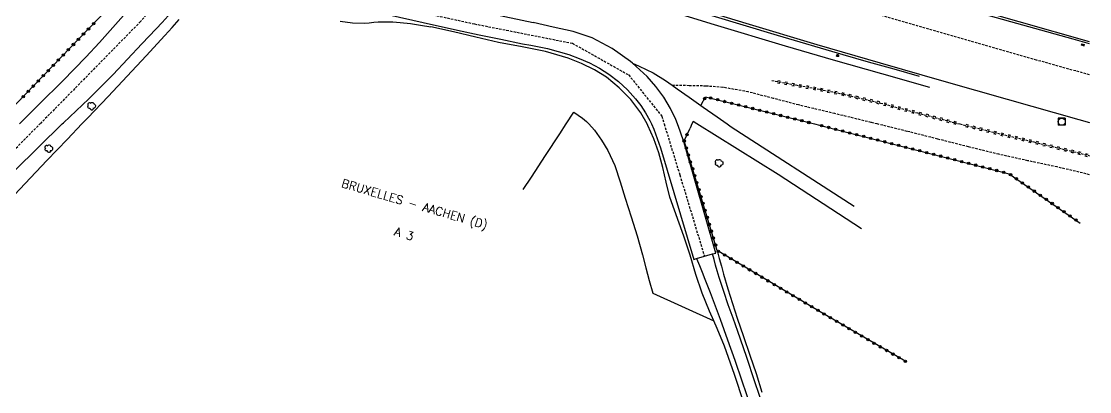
# Model space of a CAD drawing. Header units: millimetres. Extents: x 194000 to 195000, y 155999 to 157001.
# Drawn here: x 194778.4 to 195000, y 156615.5 to 156692.3 of the extents above; entities that cross this region are included whole.
import ezdxf
from ezdxf.enums import TextEntityAlignment as Align

# ---------------------------------------------------------------- set-up
doc = ezdxf.new("R2010")
doc.units = ezdxf.units.MM
doc.linetypes.add('DASHED', pattern=[0.75, 0.5, -0.25])
doc.layers.get('0').update_dxf_attribs({"linetype": 'CONTINUOUS'})
for name, color, linetype in [('W0001', 6, 'DASHED'), ('W0008', 7, 'CONTINUOUS'), ('W0010', 4, 'CONTINUOUS'), ('W0017', 7, 'CONTINUOUS'), ('W0070', 7, 'DASHED'), ('W0071', 7, 'CONTINUOUS'), ('W0211', 2, 'CONTINUOUS'), ('W0220', 5, 'DASHED'), ('W0300', 7, 'CONTINUOUS'), ('W0323', 7, 'CONTINUOUS'), ('W0330', 7, 'CONTINUOUS'), ('W0401', 7, 'CONTINUOUS'), ('W0420', 7, 'CONTINUOUS'), ('W0850', 7, 'CONTINUOUS'), ('W0989', 7, 'CONTINUOUS'), ('W0990', 7, 'CONTINUOUS')]:
    doc.layers.add(name, color=color, linetype=linetype)
doc.styles.get("Standard").update_dxf_attribs({"font": 'romans.shx', "width": 0.85})

# ---------------------------------------------------------------- blocks, each defined once
blk = doc.blocks.new('T420')
for p, q in [((0.75, 0.75), (-0.75, 0.75)), ((-0.75, 0.75), (-0.75, -0.75)), ((0.75, 0.75), (0.75, -0.75)), ((0.75, -0.75), (-0.75, -0.75))]:
    blk.add_line(p, q)
blk.add_ellipse((0, 0), major_axis=(-0.53, 0.53), ratio=1, start_param=3.926991, end_param=10.210176)
blk = doc.blocks.new('T300')
for p, q in [((-0.8, 0.51), (-0.86, 0.34)), ((-0.86, 0.34), (-0.86, 0.17)), ((-0.86, 0.17), (-0.74, 0.06)), ((-0.69, 0.63), (-0.8, 0.51)), ((-0.8, -0.06), (-0.74, 0.06)), ((-0.74, 0.06), (-0.69, 0.11)), ((-0.57, 0.69), (-0.69, 0.63)), ((-0.46, 0.69), (-0.57, 0.69)), ((-0.29, 0.63), (-0.46, 0.69)), ((-0.29, 0.63), (-0.17, 0.74)), ((-0.23, 0.57), (-0.29, 0.63)), ((-0.17, 0.74), (-0.06, 0.8)), ((-0.06, 0.8), (0.06, 0.8)), ((0.06, 0.8), (0.23, 0.74)), ((0.23, 0.74), (0.34, 0.63)), ((0.34, 0.63), (0.4, 0.51)), ((0.46, 0.46), (0.34, 0.46)), ((0.4, 0.51), (0.4, 0.46)), ((0.57, 0.4), (0.46, 0.46)), ((0.57, 0.4), (0.69, 0.29)), ((0.69, 0.29), (0.74, 0.17)), ((0.74, 0.06), (0.69, -0.17)), ((0.74, 0.17), (0.74, 0.06)), ((-0.8, -0.17), (-0.8, -0.06)), ((-0.8, -0.23), (-0.8, -0.17)), ((-0.74, -0.34), (-0.8, -0.23)), ((-0.69, -0.4), (-0.74, -0.34)), ((-0.51, -0.46), (-0.69, -0.4)), ((-0.4, -0.46), (-0.51, -0.46)), ((-0.4, -0.46), (-0.34, -0.46)), ((-0.34, -0.46), (-0.34, -0.4)), ((-0.34, -0.51), (-0.34, -0.46)), ((-0.29, -0.63), (-0.34, -0.51)), ((-0.17, -0.74), (-0.29, -0.63)), ((-0.06, -0.8), (-0.17, -0.74)), ((0.06, -0.8), (-0.06, -0.8)), ((0.17, -0.74), (0.06, -0.8)), ((0.23, -0.69), (0.17, -0.74)), ((0.29, -0.46), (0.23, -0.46)), ((0.29, -0.63), (0.23, -0.69)), ((0.46, -0.4), (0.29, -0.46)), ((0.34, -0.51), (0.29, -0.63)), ((0.34, -0.51), (0.34, -0.46)), ((0.57, -0.34), (0.46, -0.4)), ((0.63, -0.29), (0.57, -0.34)), ((0.69, -0.17), (0.63, -0.29))]:
    blk.add_line(p, q)
blk = doc.blocks.new('T850')
for p, q in [((-0.25, -0.15), (0, 0.32)), ((0, 0.32), (0.25, -0.15)), ((-0.25, -0.15), (0.25, -0.15))]:
    blk.add_line(p, q)
for major_axis in [(-0.106, 0.106), (-0.0354, 0.0354), (-0.0236, 0.0236)]:
    blk.add_ellipse((0, 0), major_axis=major_axis, ratio=1, start_param=3.926991, end_param=10.210176)
blk = doc.blocks.new('T401')
for p, q in [((-0.3, 0.3), (0, 0.3)), ((-0.3, -0.25), (-0.3, 0.3)), ((-0.3, 0.15), (0, 0.15)), ((-0.3, 0), (0, 0)), ((0, 0.3), (0, -0.25)), ((-0.3, -0.15), (0, -0.15)), ((-0.3, -0.25), (-0.3, -0.3)), ((-0.3, -0.3), (0, -0.3)), ((0, -0.3), (0, -0.25))]:
    blk.add_line(p, q)
blk = doc.blocks.new('t323o')
at = {"color": 0, "linetype": 'Continuous'}
for radius in [0.25, 0.15]:
    blk.add_circle((0, 0), radius, dxfattribs=at)
blk = doc.blocks.new('t220o')
at = {"color": 0, "linetype": 'Continuous'}
for p, q in [((-0.25, 0.25), (0.25, 0.25)), ((-0.25, -0.25), (0.25, -0.25))]:
    blk.add_line(p, q, dxfattribs=at)

msp = doc.modelspace()

# ---------------------------------------------------------------- linework, layer by layer
at = {"layer": 'W0001'}
for points in [[(195000, 156681.18), (194988.98, 156684.23), (194954.87, 156693.99), (194918.4, 156704.91), (194875.02, 156718.2), (194838.33, 156729.45), (194795.44, 156743.3), (194759.93, 156755.45), (194714.51, 156771.5), (194680.21, 156783.82), (194653.17, 156793.52), (194613.6, 156808.41), (194570.05, 156825.36), (194526.79, 156842.59), (194481.5, 156861.13), (194439.13, 156878.99), (194395.02, 156897.89)], [(194814.18, 156704.87), (194803.13, 156692.23), (194784.25, 156673.01), (194782.26, 156671)], [(194814.18, 156704.87), (194833.77, 156700.12), (194872.38, 156691.74), (194892.7, 156687.73), (194904.39, 156681.16), (194911.25, 156672.61), (194911.75, 156671)], [(194505.76, 156329.54), (194508.65, 156338.04), (194512.94, 156349.56), (194520.1, 156367.63), (194529.67, 156385.25), (194542.61, 156403.92), (194555.92, 156419.31), (194567.34, 156430.2), (194586.26, 156448.69), (194607.58, 156468.77), (194618.2, 156479.19), (194624.7, 156485.95), (194631.85, 156493.57), (194635.04, 156497.02), (194647.85, 156512.41), (194664.7, 156532.82), (194682.49, 156555.17), (194701.86, 156579.17), (194709.19, 156588.59), (194719.3, 156600.74), (194737.79, 156624.11), (194747.79, 156635.6), (194766.17, 156654.85), (194782.26, 156671)], [(194911.75, 156671), (194914.99, 156660.43), (194920.1, 156643.57)]]:
    msp.add_lwpolyline(points, dxfattribs=at)
at = {"layer": 'W0008'}
for points in [[(195000, 156687.59), (194996.56, 156688.55), (194978.2, 156693.72), (194959.86, 156698.98), (194943.83, 156703.66), (194927.81, 156708.39), (194911.82, 156713.19), (194894.31, 156718.52), (194876.82, 156723.91), (194859.35, 156729.36), (194840.17, 156735.37), (194821.01, 156741.44), (194801.89, 156747.65), (194785.36, 156753.18), (194768.86, 156758.8), (194752.39, 156764.5), (194745.17, 156767.01), (194737.95, 156769.53), (194730.74, 156772.07), (194720.95, 156775.55), (194711.17, 156779.07), (194701.39, 156782.58)], [(194701.6, 156765.91), (194715.28, 156760.99), (194728.95, 156756.07), (194742.66, 156751.23), (194756.45, 156746.47), (194770.27, 156741.8), (194784.11, 156737.19), (194797.42, 156732.84), (194810.75, 156728.56), (194824.08, 156724.3), (194836.08, 156720.47), (194848.07, 156716.65), (194860.08, 156712.88), (194873.11, 156708.83), (194886.15, 156704.82), (194899.19, 156700.84), (194913.92, 156696.35), (194928.66, 156691.89), (194943.41, 156687.49), (194956.57, 156683.65), (194969.73, 156679.86), (194982.91, 156676.11), (194997.78, 156671.95), (195000, 156671.33)], [(194855.52, 156698.26), (194884.54, 156692)], [(194800.11, 156694.09), (194797.35, 156691), (194794.58, 156687.91), (194791.78, 156684.85), (194786.99, 156679.91), (194782.11, 156675.07), (194777.99, 156671)], [(194786.9, 156671), (194787.17, 156671.26), (194792.37, 156676.23), (194797.46, 156681.28), (194800.45, 156684.41), (194803.41, 156687.58), (194806.37, 156690.74), (194807.59, 156692.06), (194808.82, 156693.39)], [(194854.7, 156693.59), (194861.77, 156692.01), (194868.85, 156690.46), (194873.36, 156689.5), (194877.87, 156688.55), (194882.38, 156687.63), (194884.11, 156687.3), (194885.84, 156686.98), (194887.55, 156686.61), (194889.76, 156686.04), (194891.95, 156685.39), (194894.08, 156684.6), (194896.22, 156683.64), (194898.3, 156682.55), (194900.28, 156681.3), (194902.27, 156679.78), (194904.14, 156678.09), (194905.83, 156676.23), (194906.91, 156674.81), (194907.89, 156673.3), (194908.77, 156671.74), (194909.11, 156671)], [(194914.49, 156671), (194914.15, 156671.92), (194913.09, 156674.22), (194911.65, 156676.55), (194910, 156678.77), (194908.2, 156680.83), (194905.15, 156683.62), (194904.78, 156683.96), (194900.93, 156686.65), (194896.83, 156688.82), (194892.87, 156690.17), (194888.7, 156691.09), (194884.54, 156692)], [(194704.43, 156577.1), (194708.7, 156582.43), (194712.96, 156587.76), (194717.23, 156593.1), (194722.35, 156599.52), (194727.47, 156605.95), (194732.62, 156612.35), (194735.87, 156616.34), (194739.12, 156620.33), (194742.42, 156624.28), (194746.01, 156628.49), (194749.65, 156632.66), (194753.35, 156636.78), (194757.8, 156641.58), (194762.33, 156646.31), (194766.88, 156651.01), (194771.89, 156656.13), (194776.94, 156661.22), (194782.02, 156666.27), (194786.9, 156671)], [(194909.11, 156671), (194909.61, 156669.9), (194910.3, 156667.99), (194911.01, 156666.08), (194917.91, 156642.93)], [(194915.91, 156667.1), (194915.03, 156669.51), (194914.49, 156671)], [(194917.91, 156642.93), (194918.45, 156643.09), (194920.1, 156643.57), (194921.79, 156644.05), (194922.43, 156644.24), (194915.91, 156667.1)]]:
    msp.add_lwpolyline(points, dxfattribs=at)
at = {"layer": 'W0010'}
for points in [[(195000, 156688.05), (194985.41, 156692.15), (194970.07, 156696.51), (194948.3, 156702.82), (194926.55, 156709.24), (194904.84, 156715.78), (194891.82, 156719.77), (194878.81, 156723.81), (194865.81, 156727.86), (194856.18, 156730.85), (194846.56, 156733.84), (194836.95, 156736.86), (194821.69, 156741.69), (194806.46, 156746.58), (194791.26, 156751.59), (194783.91, 156754.06), (194776.57, 156756.56)], [(194771.21, 156741.22), (194782.83, 156737.36), (194794.47, 156733.54), (194807.01, 156729.51), (194819.57, 156725.54), (194832.12, 156721.55), (194844.6, 156717.54), (194857.07, 156713.52), (194869.56, 156709.54), (194882.37, 156705.52), (194895.19, 156701.56), (194908.02, 156697.63), (194921.6, 156693.5), (194935.2, 156689.42), (194948.81, 156685.41), (194954.09, 156683.9), (194959.36, 156682.4), (194964.64, 156680.89)]]:
    msp.add_lwpolyline(points, dxfattribs=at)
at = {"layer": 'W0017'}
for points in [[(194905.15, 156683.62), (194906.59, 156682.96), (194908.02, 156682.3), (194909.43, 156681.58), (194912, 156680.02), (194913.42, 156679.01), (194914.46, 156678.27), (194916.92, 156676.52), (194919.82, 156674.5), (194922.72, 156672.46), (194924.79, 156671)], [(194917.51, 156671), (194917.12, 156670.16)], [(194918.55, 156671), (194917.74, 156671.5), (194917.51, 156671)], [(194952.71, 156649.27), (194935.37, 156660.54), (194918.55, 156671)], [(194924.79, 156671), (194925.61, 156670.42)], [(194925.61, 156670.42), (194951.14, 156653.99)]]:
    msp.add_lwpolyline(points, dxfattribs=at)
at = {"layer": 'W0070'}
for points in [[(194955.95, 156671), (194954.67, 156671.31), (194947.16, 156673.14), (194939.64, 156674.93), (194934.41, 156676.3), (194929.19, 156677.65), (194923.9, 156678.59), (194920.43, 156678.85), (194916.92, 156678.93), (194913.42, 156679.01)], [(195000, 156660.47), (194999.27, 156660.67), (194993.26, 156662.08), (194987.21, 156663.37), (194981.18, 156664.71), (194974.84, 156666.26), (194968.51, 156667.87), (194962.18, 156669.47), (194955.95, 156671)]]:
    msp.add_lwpolyline(points, dxfattribs=at)
at = {"layer": 'W0071'}
for points in [[(194918.45, 156643.09), (194919.04, 156641.67), (194919.63, 156640.26), (194920.21, 156638.83), (194921.28, 156636.08), (194922.32, 156633.31), (194923.34, 156630.54), (194924.89, 156626.29), (194926.39, 156622.02), (194927.88, 156617.74), (194929.65, 156612.48)], [(194932.32, 156612.33), (194930.58, 156617.55), (194928.81, 156622.77), (194927.01, 156627.97), (194926.03, 156630.74), (194925.05, 156633.52), (194924.1, 156636.3), (194923.62, 156637.72), (194923.16, 156639.15), (194922.73, 156640.59), (194922.4, 156641.74), (194922.09, 156642.9), (194921.79, 156644.05)]]:
    msp.add_lwpolyline(points, dxfattribs=at)
at = {"layer": 'W0211'}
for points in [[(194966.86, 156678.54), (194956.87, 156681.39), (194946.87, 156684.25), (194936.88, 156687.15), (194922.19, 156691.55), (194907.54, 156696.06), (194892.92, 156700.66), (194881.78, 156704.26), (194870.67, 156707.91), (194859.56, 156711.56)], [(194790.97, 156671), (194792.2, 156672.28), (194796.43, 156676.71), (194800.36, 156680.91), (194804.26, 156685.12), (194808.17, 156689.33), (194809.65, 156690.98), (194811.13, 156692.63)], [(194844.5, 156692.3), (194847.07, 156691.98), (194849.64, 156691.9), (194850.57, 156691.98), (194851.49, 156692.08), (194852.41, 156692.16), (194853.93, 156692.19), (194855.46, 156692.15), (194856.98, 156692.05), (194859.1, 156691.82), (194861.21, 156691.48), (194863.33, 156691.15)], [(194701.88, 156567.24), (194703.52, 156569.48), (194705.15, 156571.73), (194706.81, 156573.96), (194711.22, 156579.65), (194715.73, 156585.27), (194720.23, 156590.89), (194724.07, 156595.77), (194727.91, 156600.64), (194731.77, 156605.5), (194735.87, 156610.62), (194739.99, 156615.73), (194744.18, 156620.76), (194748.71, 156625.98), (194753.32, 156631.12), (194757.98, 156636.21), (194762.03, 156640.54), (194766.11, 156644.83), (194770.2, 156649.12), (194774.7, 156653.89), (194779.2, 156658.67), (194783.71, 156663.43), (194787.95, 156667.86), (194790.97, 156671)]]:
    msp.add_lwpolyline(points, dxfattribs=at)
at = {"layer": 'W0220'}
for points in [[(194934.06, 156680.01), (194939.03, 156679.09), (194944.01, 156678.18), (194948.96, 156677.18), (194956.63, 156675.34), (194964.26, 156673.3), (194971.89, 156671.29), (194973.07, 156671)], [(194973.07, 156671), (194980.16, 156669.26), (194988.44, 156667.27), (194996.72, 156665.24), (195000, 156664.42)]]:
    msp.add_lwpolyline(points, dxfattribs=at)
at = {"layer": 'W0323'}
for points in [[(194734.2, 156713.89), (194743.62, 156711.33), (194753.03, 156708.78), (194762.49, 156706.38), (194769.4, 156704.8), (194776.34, 156703.3), (194783.28, 156701.83), (194788.02, 156700.84), (194792.77, 156699.86), (194797.51, 156698.88), (194796.02, 156694.52), (194773.69, 156671.41)], [(194919.4, 156674.93), (194920.34, 156676.63), (194942.95, 156671)], [(194961.84, 156621.75), (194944.47, 156631.85), (194922.74, 156644.76), (194915.87, 156667.53), (194917.12, 156670.16)], [(194942.95, 156671), (194945, 156670.49), (194983.3, 156660.69), (194998.06, 156650.46)]]:
    msp.add_lwpolyline(points, dxfattribs=at)
at = {"layer": 'W0330'}
for points in [[(194908.2, 156671), (194906.89, 156673.33), (194904.83, 156676.05), (194902.42, 156678.52), (194899.77, 156680.68), (194897.27, 156682.22), (194894.6, 156683.51), (194891.86, 156684.64), (194887.15, 156686.04), (194882.28, 156686.96), (194877.41, 156687.9), (194872.71, 156688.98), (194868.02, 156690.06), (194863.33, 156691.15)], [(194891.42, 156671), (194893.02, 156673.45), (194893.91, 156672.82), (194894.79, 156672.19), (194895.63, 156671.51), (194896.11, 156671)], [(194882.52, 156657.39), (194884.2, 156659.96), (194887.14, 156664.46), (194890.08, 156668.96), (194891.42, 156671)], [(194896.11, 156671), (194897.32, 156669.71), (194898.77, 156667.66), (194900.04, 156665.52), (194901.49, 156662.36), (194902.59, 156659), (194903.64, 156655.63), (194904.91, 156651.73), (194906.11, 156647.8), (194907.24, 156643.85), (194907.97, 156641.21), (194908.66, 156638.56), (194909.36, 156635.91), (194922.02, 156630.17)], [(194928.26, 156613.18), (194926.34, 156619.09), (194924.24, 156624.92), (194922.71, 156628.59), (194922.02, 156630.17), (194921.12, 156632.22), (194919.63, 156635.9), (194918.31, 156639.83), (194917.11, 156643.8), (194915.85, 156647.75), (194914.87, 156650.45), (194913.86, 156653.14), (194912.93, 156655.86), (194912.15, 156658.92), (194911.47, 156662), (194910.61, 156665.02), (194909.57, 156667.89), (194908.37, 156670.7), (194908.2, 156671)], [(194922.74, 156644.76), (194923.18, 156643.13), (194923.62, 156641.51), (194924.07, 156639.89), (194924.98, 156636.83), (194925.94, 156633.78), (194926.92, 156630.74), (194928.2, 156626.92), (194929.53, 156623.11), (194930.8, 156619.29), (194931.99, 156615.42)]]:
    msp.add_lwpolyline(points, dxfattribs=at)

# ---------------------------------------------------------------- block references
at = {"layer": 'W0220'}
for p, rotation in [((194935.54, 156679.74), 349.5745480852905), ((194937.01, 156679.47), 349.5745480852905), ((194938.49, 156679.19), 349.5745480852905), ((194939.96, 156678.92), 349.5856925864217), ((194941.44, 156678.65), 349.5856925864217), ((194942.91, 156678.38), 349.5856925864217), ((194944.39, 156678.1), 348.6211356243639), ((194945.86, 156677.81), 348.6211356243639), ((194947.33, 156677.51), 348.6211356243639), ((194948.8, 156677.22), 348.6211356243639), ((194950.26, 156676.87), 346.5028540735762), ((194951.72, 156676.52), 346.5028540735762), ((194953.18, 156676.17), 346.5028540735762), ((194954.63, 156675.82), 346.5028540735762), ((194956.09, 156675.47), 346.5028540735762), ((194957.54, 156675.1), 345.0096779304271), ((194958.99, 156674.71), 345.0096779304271), ((194960.44, 156674.32), 345.0096779304271), ((194961.89, 156673.93), 345.0096779304271), ((194963.34, 156673.55), 345.0096779304271), ((194964.79, 156673.16), 345.2401811555532), ((194966.24, 156672.78), 345.2401811555532), ((194967.69, 156672.4), 345.2401811555532), ((194969.14, 156672.01), 345.2401811555532), ((194970.59, 156671.63), 345.2401811555532), ((194972.04, 156671.25), 346.2158059261321), ((194974.52, 156670.64), 346.2110721702695), ((194975.98, 156670.28), 346.2110721702695), ((194977.44, 156669.93), 346.2110721702695), ((194978.9, 156669.57), 346.2110721702695), ((194980.35, 156669.21), 346.4597832400589), ((194981.81, 156668.86), 346.4597832400589), ((194983.27, 156668.51), 346.4597832400589), ((194984.73, 156668.16), 346.4597832400589), ((194986.19, 156667.81), 346.4597832400589), ((194987.64, 156667.46), 346.4597832400589), ((194989.1, 156667.1), 346.2606823703464), ((194990.56, 156666.75), 346.2606823703464), ((194992.02, 156666.39), 346.2606823703464), ((194993.47, 156666.04), 346.2606823703464), ((194994.93, 156665.68), 346.2606823703464), ((194996.39, 156665.32), 346.2606823703464), ((194997.84, 156664.96), 345.9217288277341), ((194999.3, 156664.59), 345.9217288277341)]:
    msp.add_blockref('t220o', p, dxfattribs=dict(at, rotation=rotation))
at = {"layer": 'W0300', "rotation": 359.9999899820874}
for p in [(194793.02, 156674.68), (194784.14, 156665.86), (194923.19, 156662.85)]:
    msp.add_blockref('T300', p, dxfattribs=at)
at = {"layer": 'W0323'}
for p, rotation in [((194793.38, 156691.78), 225.9911077784348), ((194791.29, 156689.62), 225.9911077784348), ((194792.33, 156690.7), 225.9911077784348), ((194789.21, 156687.47), 225.9911077784348), ((194790.25, 156688.55), 225.9911077784348), ((194787.12, 156685.31), 225.9911077784348), ((194788.17, 156686.39), 225.9911077784348), ((194785.04, 156683.15), 225.9911077784348), ((194786.08, 156684.23), 225.9911077784348), ((194782.95, 156680.99), 225.9911077784348), ((194784, 156682.07), 225.9911077784348), ((194780.87, 156678.84), 225.9911077784348), ((194781.91, 156679.91), 225.9911077784348), ((194778.79, 156676.68), 225.9911077784348), ((194779.83, 156677.76), 225.9911077784348), ((194920.13, 156676.25), 60.96261908051773), ((194921.37, 156676.37), 346.0192242449038), ((194922.83, 156676.01), 346.0192242449038), ((194924.28, 156675.65), 346.0192242449038), ((194925.74, 156675.29), 346.0192242449038), ((194927.2, 156674.92), 346.0192242449038), ((194928.65, 156674.56), 346.0192242449038), ((194930.11, 156674.2), 346.0192242449038), ((194931.56, 156673.84), 346.0192242449038), ((194933.02, 156673.47), 346.0192242449038), ((194934.47, 156673.11), 346.0192242449038), ((194935.93, 156672.75), 346.0192242449038), ((194937.38, 156672.39), 346.0192242449038), ((194938.84, 156672.02), 346.0192242449038), ((194940.3, 156671.66), 346.0192242449038), ((194941.75, 156671.3), 346.0192242449038), ((194944.41, 156670.64), 346.0165332862348), ((194945.86, 156670.27), 345.6502108128107), ((194947.31, 156669.9), 345.6502108128107), ((194948.77, 156669.53), 345.6502108128107), ((194950.22, 156669.15), 345.6502108128107), ((194915.89, 156667.45), 106.7827539494463), ((194916.48, 156668.81), 64.48169213555653), ((194951.67, 156668.78), 345.6502108128107), ((194953.13, 156668.41), 345.6502108128107), ((194954.58, 156668.04), 345.6502108128107), ((194956.03, 156667.67), 345.6502108128107), ((194957.49, 156667.3), 345.6502108128107), ((194958.94, 156666.92), 345.6502108128107), ((194916.33, 156666.01), 106.7827539494463), ((194960.39, 156666.55), 345.6502108128107), ((194961.85, 156666.18), 345.6502108128107), ((194963.3, 156665.81), 345.6502108128107), ((194964.75, 156665.44), 345.6502108128107), ((194966.21, 156665.06), 345.6502108128107), ((194967.66, 156664.69), 345.6502108128107), ((194916.76, 156664.58), 106.7827539494463), ((194917.19, 156663.14), 106.7827539494463), ((194969.11, 156664.32), 345.6502108128107), ((194970.57, 156663.95), 345.6502108128107), ((194972.02, 156663.58), 345.6502108128107), ((194973.47, 156663.21), 345.6502108128107), ((194974.93, 156662.83), 345.6502108128107), ((194917.63, 156661.7), 106.7827539494463), ((194918.06, 156660.27), 106.7827539494463), ((194976.38, 156662.46), 345.6502108128107), ((194977.83, 156662.09), 345.6502108128107), ((194979.29, 156661.72), 345.6502108128107), ((194980.74, 156661.35), 345.6502108128107), ((194982.19, 156660.98), 345.6502108128107), ((194983.59, 156660.49), 325.2795987794757), ((194918.49, 156658.83), 106.7827539494463), ((194984.82, 156659.63), 325.2795987794757), ((194986.06, 156658.78), 325.2795987794757), ((194918.93, 156657.4), 106.7827539494463), ((194919.36, 156655.96), 106.7827539494463), ((194987.29, 156657.92), 325.2795987794757), ((194988.52, 156657.07), 325.2795987794757), ((194989.76, 156656.22), 325.2795987794757), ((194919.79, 156654.52), 106.7827539494463), ((194990.99, 156655.36), 325.2795987794757), ((194992.22, 156654.51), 325.2795987794757), ((194993.46, 156653.65), 325.2795987794757), ((194920.23, 156653.09), 106.7827539494463), ((194920.66, 156651.65), 106.7827539494463), ((194994.69, 156652.8), 325.2795987794757), ((194995.92, 156651.94), 325.2795987794757), ((194921.09, 156650.22), 106.7827539494463), ((194997.15, 156651.09), 325.2795987794757), ((194921.52, 156648.78), 106.7827539494463), ((194921.96, 156647.34), 106.7827539494463), ((194922.39, 156645.91), 106.7827539494463), ((194922.99, 156644.6), 149.2904716070998), ((194924.28, 156643.84), 149.2904716070998), ((194925.57, 156643.07), 149.2904716070998), ((194926.86, 156642.31), 149.2904716070998), ((194928.15, 156641.54), 149.2904716070998), ((194929.44, 156640.77), 149.2904716070998), ((194930.73, 156640.01), 149.2904716070998), ((194932.02, 156639.24), 149.2904716070998), ((194933.31, 156638.48), 149.2904716070998), ((194934.6, 156637.71), 149.2904716070998), ((194935.89, 156636.94), 149.2904716070998), ((194937.18, 156636.18), 149.2904716070998), ((194938.47, 156635.41), 149.2904716070998), ((194939.76, 156634.65), 149.2904716070998), ((194941.05, 156633.88), 149.2904716070998), ((194942.34, 156633.11), 149.2904716070998), ((194943.63, 156632.35), 149.2904716070998), ((194944.92, 156631.59), 149.8255118652155), ((194946.22, 156630.83), 149.8255118652155), ((194947.51, 156630.08), 149.8255118652155), ((194948.81, 156629.32), 149.8255118652155), ((194950.11, 156628.57), 149.8255118652155), ((194951.4, 156627.82), 149.8255118652155), ((194952.7, 156627.06), 149.8255118652155), ((194954, 156626.31), 149.8255118652155), ((194955.29, 156625.55), 149.8255118652155), ((194956.59, 156624.8), 149.8255118652155), ((194957.89, 156624.05), 149.8255118652155), ((194959.18, 156623.29), 149.8255118652155), ((194960.48, 156622.54), 149.8255118652155), ((194961.78, 156621.78), 149.8255118652155)]:
    msp.add_blockref('t323o', p, dxfattribs=dict(at, rotation=rotation))
at = {"layer": 'W0401', "rotation": 74.4911259005136}
msp.add_blockref('T401', (194998.67, 156687.56), dxfattribs=at)
at = {"layer": 'W0420', "rotation": 359.9999899820874}
msp.add_blockref('T420', (194994.2, 156671.47), dxfattribs=at)
at = {"layer": 'W0850', "rotation": 359.9999899820874}
msp.add_blockref('T850', (194947.73, 156685.23), dxfattribs=at)

# ---------------------------------------------------------------- texts
at = {"layer": 'W0989'}
msp.add_text('BRUXELLES - AACHEN (D)  ', height=1.75, rotation=343.6707, dxfattribs=at).set_placement((194861.12, 156654.06), align=Align.MIDDLE_CENTER)
at = {"layer": 'W0990'}
msp.add_text('A 3  ', height=1.75, rotation=343.2735, dxfattribs=at).set_placement((194858.93, 156647.88), align=Align.MIDDLE_CENTER)

doc.saveas('drawing.dxf')
